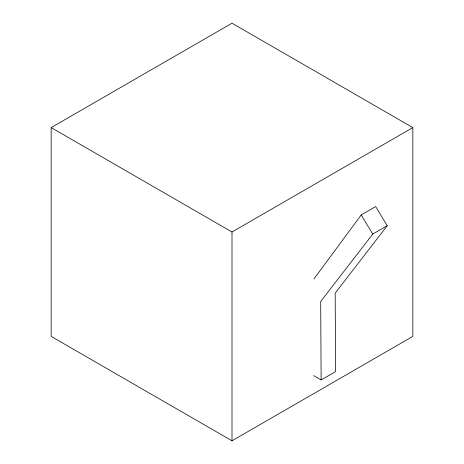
<?xml version="1.0" encoding="UTF-8"?>
<svg xmlns="http://www.w3.org/2000/svg" width="464" height="464" viewBox="0 0 464 464"><rect width="100%" height="100%" fill="white"/><g stroke="black" fill="none" stroke-linecap="round" stroke-linejoin="round"><path stroke-width="0.7" d="M313.606 375.591L321.129 379.941L335.6 371.589L335.159 293.149L387.22 225.724L375.683 206.59L361.218 214.942L313.867 279.026M387.22 225.724L372.754 234.076L320.694 301.501L321.129 379.941M51.173 127.6L232 23.2L412.827 127.6L412.827 336.4L232 440.8L51.173 336.4L51.173 127.6L232 232L412.827 127.6M361.218 214.942L372.754 234.076M232 232L232 440.8"/></g></svg>
